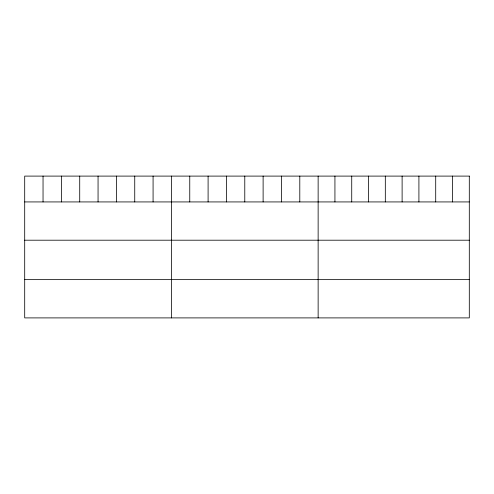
<?xml version="1.0" encoding="UTF-8"?>
<svg xmlns="http://www.w3.org/2000/svg" width="494" height="494" viewBox="0 0 494 494"><rect width="100%" height="100%" fill="white"/><g stroke="black" fill="none" stroke-linecap="round" stroke-linejoin="round"><path stroke-width="0.74" d="M24.7 201.929L469.3 201.929M24.7 240.201L469.3 240.201M24.7 279.635L469.3 279.635M452.504 176.099L452.504 201.929M435.708 176.099L435.708 201.929M418.912 176.099L418.912 201.929M402.116 176.099L402.116 201.929M385.32 176.099L385.32 201.929M368.524 176.099L368.524 201.929M351.728 176.099L351.728 201.929M334.932 176.099L334.932 201.929M318.136 176.099L318.136 317.901M299.796 176.099L299.796 201.929M281.457 176.099L281.457 201.929M263.117 176.099L263.117 201.929M244.777 176.099L244.777 201.929M226.437 176.099L226.437 201.929M208.098 176.099L208.098 201.929M189.758 176.099L189.758 201.929M171.418 176.099L171.418 317.901M153.078 176.099L153.078 201.929M134.739 176.099L134.739 201.929M116.399 176.099L116.399 201.929M98.059 176.099L98.059 201.929M79.719 176.099L79.719 201.929M61.38 176.099L61.38 201.929M43.04 176.099L43.04 201.929M469.3 176.099L24.7 176.099L24.7 317.901L469.3 317.901L469.3 176.099"/></g></svg>
